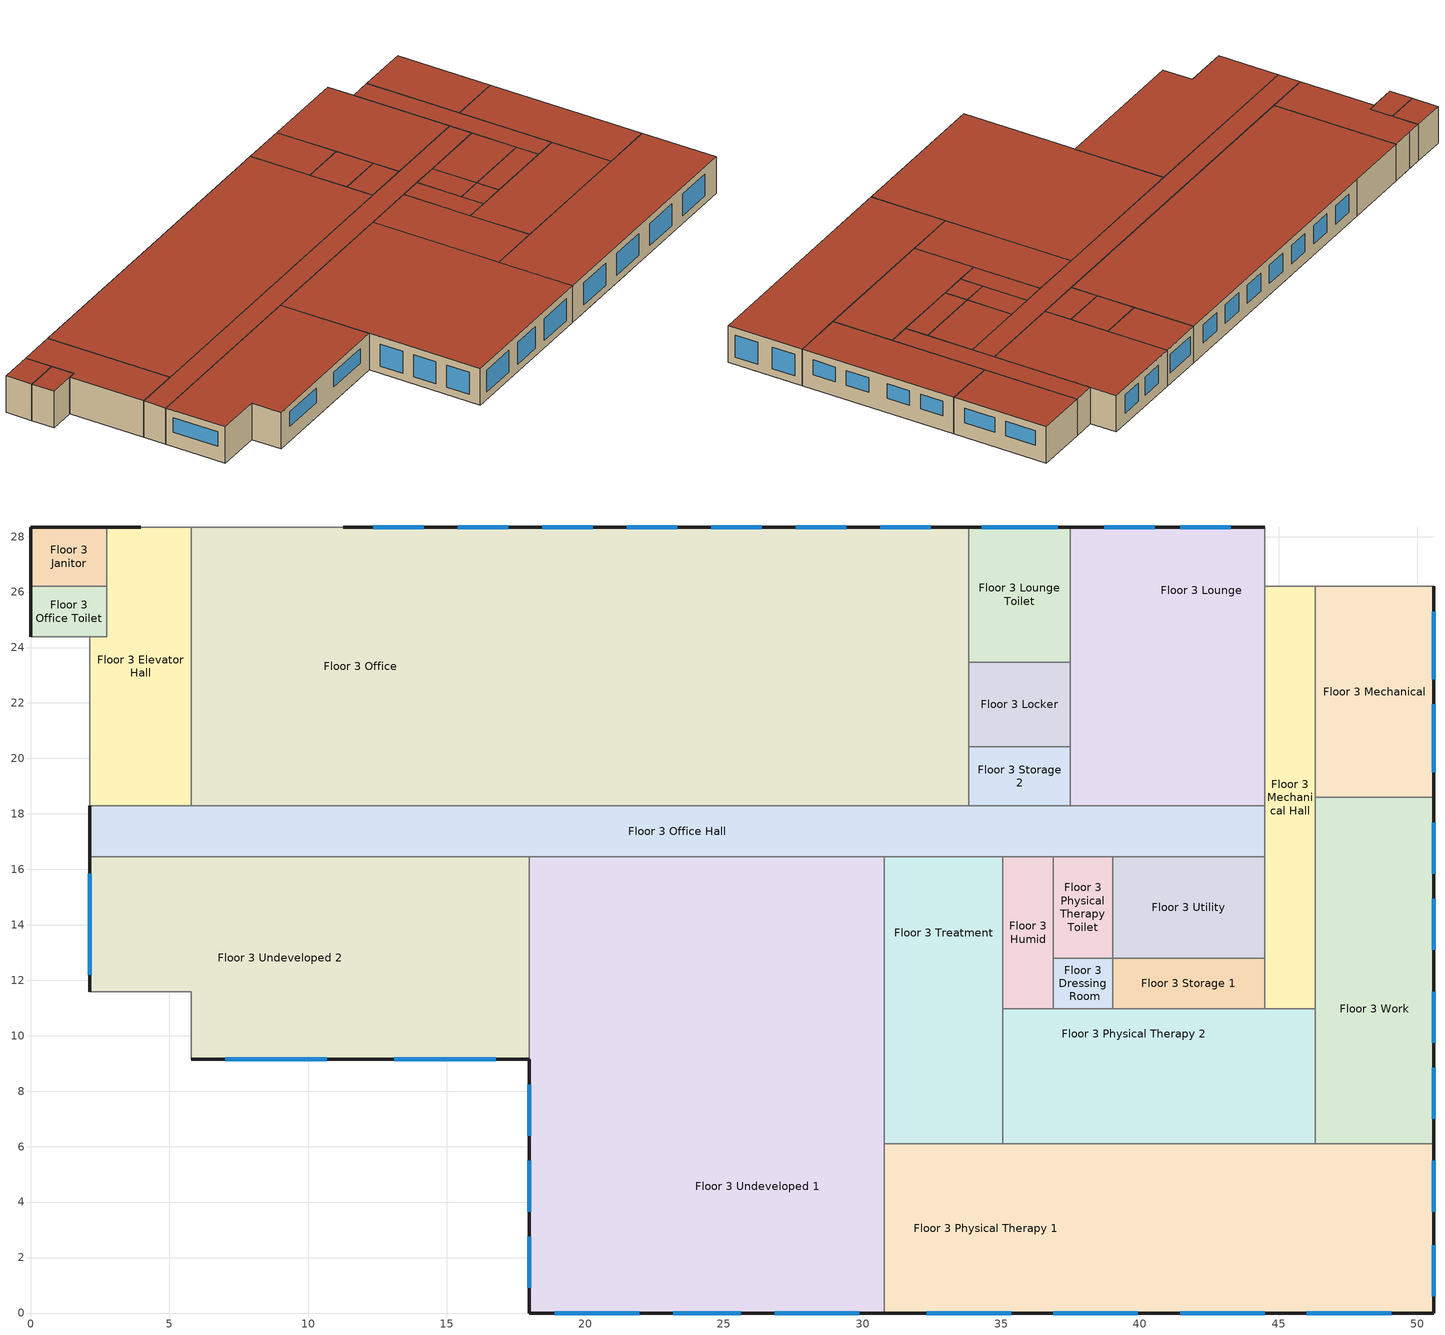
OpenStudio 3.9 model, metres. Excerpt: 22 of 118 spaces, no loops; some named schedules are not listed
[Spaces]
Floor 3 Work
 floor to Floor 2 Utility: 50.6,18.59 50.6,15.85 46.33,15.85 46.33,18.59 z6.1
 floor to Floor 2 Office: 50.6,15.85 50.6,6.1 46.33,6.1 46.33,15.85 z6.1
 wall outside: 50.6,6.1 50.6,18.59 z6.1:9.14
 wall to Floor 3 Physical Therapy 2: 46.33,10.97 46.33,6.1 z6.1:9.14
 wall to Floor 3 Mechanical: 50.6,18.59 46.33,18.59 z6.1:9.14
 wall to Floor 3 Physical Therapy 1: 46.33,6.1 50.6,6.1 z6.1:9.14
 wall to Floor 3 Mechanical Hall: 46.33,18.59 46.33,10.97 z6.1:9.14
 window: 50.6,13.11 50.6,14.94 / 50.6,15.85 50.6,17.68 / 50.6,7.01 50.6,8.84 / 50.6,9.75 50.6,11.58 z7.32:8.53
 roof outside: 50.6,6.1 50.6,18.59 46.33,18.59 46.33,6.1 z9.14
Floor 3 Dressing Room
 floor to Floor 2 X-Ray: 39.01,12.8 39.01,10.97 36.88,10.97 36.88,12.8 z6.1
 wall to Floor 3 Storage 1: 39.01,10.97 39.01,12.8 z6.1:9.14
 wall to Floor 3 Physical Therapy 2: 36.88,10.97 39.01,10.97 z6.1:9.14
 wall to Floor 3 Physical Therapy Toilet: 39.01,12.8 36.88,12.8 z6.1:9.14
 wall to Floor 3 Humid: 36.88,12.8 36.88,10.97 z6.1:9.14
 roof outside: 39.01,10.97 39.01,12.8 36.88,12.8 36.88,10.97 z9.14
Floor 3 Physical Therapy Toilet
 floor to Floor 2 X-Ray: 39.01,16.46 39.01,12.8 36.88,12.8 36.88,16.46 z6.1
 wall to Floor 3 Office Hall: 39.01,16.46 36.88,16.46 z6.1:9.14
 wall to Floor 3 Utility: 39.01,12.8 39.01,16.46 z6.1:9.14
 wall to Floor 3 Humid: 36.88,16.46 36.88,12.8 z6.1:9.14
 roof outside: 39.01,12.8 39.01,16.46 36.88,16.46 36.88,12.8 z9.14
Floor 3 Lounge
 floor to Floor 2 Storage 2: 44.5,23.77 44.5,21.34 39.93,21.34 39.93,23.77 z6.1
 floor to Floor 2 Exam 6: 44.5,28.35 44.5,23.77 39.93,23.77 39.93,28.35 z6.1
 floor to Floor 2 Exam Hall 4: 39.93,28.35 39.93,18.29 38.1,18.29 38.1,28.35 z6.1
 floor to Floor 2 Exam 7: 38.1,28.35 38.1,18.29 37.49,18.29 37.49,28.35 z6.1
 floor to Floor 2 Nurse Station 1: 44.5,21.34 44.5,18.29 39.93,18.29 39.93,21.34 z6.1
 wall outside: 44.5,28.35 37.49,28.35 z6.1:9.14
 wall to Floor 3 Lounge Toilet: 37.49,28.35 37.49,23.47 z6.1:9.14
 wall to NE Stair: 44.5,26.21 44.5,28.35 z6.1:9.14
 wall to Floor 3 Office Hall: 37.49,18.29 44.5,18.29 z6.1:9.14
 wall to Floor 3 Locker: 37.49,23.47 37.49,20.42 z6.1:9.14
 wall to Floor 3 Storage 2: 37.49,20.42 37.49,18.29 z6.1:9.14
 wall to Floor 3 Mechanical Hall: 44.5,18.29 44.5,26.21 z6.1:9.14
 window: 40.54,28.35 38.71,28.35 / 43.28,28.35 41.45,28.35 z7.01:8.53
 roof outside: 44.5,18.29 44.5,28.35 37.49,28.35 37.49,18.29 z9.14
Floor 3 Elevator Hall
 floor to Floor 2 Work: 5.79,28.35 5.79,18.29 2.13,18.29 2.13,24.38 2.74,24.38 2.74,28.35 z6.1
 wall outside: 3.96,28.35 2.74,28.35 z6.1:9.14
 wall to NW Elevator: 2.13,24.38 2.13,18.29 z6.1:9.14
 wall to Floor 3 Office: 5.79,18.29 5.79,28.35 z6.1:9.14
 wall to Floor 3 Office Toilet: 2.74,26.21 2.74,24.38 2.13,24.38 z6.1:9.14
 wall to Floor 3 Office Hall: 2.13,18.29 5.79,18.29 z6.1:9.14
 wall to Floor 3 Janitor: 2.74,28.35 2.74,26.21 z6.1:9.14
 wall to NW Stair: 5.79,28.35 3.96,28.35 z6.1:9.14
 roof outside: 5.79,18.29 5.79,28.35 2.74,28.35 2.74,24.38 2.13,24.38 2.13,18.29 z9.14
Floor 3 Physical Therapy 2
 floor to Floor 2 Exam Hall 3: 39.93,9.14 39.93,6.1 38.1,6.1 38.1,9.14 z6.1
 floor to Floor 2 Lounge: 44.5,9.14 44.5,6.1 42.06,6.1 42.06,9.14 z6.1
 floor to Floor 2 Dictation: 42.06,9.14 42.06,6.1 39.93,6.1 39.93,9.14 z6.1
 floor to Floor 2 Exam 3: 38.1,9.14 38.1,6.1 35.05,6.1 35.05,9.14 z6.1
 floor to Floor 2 Office Hall: 46.33,10.97 46.33,6.1 44.5,6.1 44.5,10.97 z6.1
 floor to Floor 2 Reception Hall: 44.5,10.97 44.5,9.14 35.05,9.14 35.05,10.97 z6.1
 wall to Floor 3 Physical Therapy 1: 35.05,6.1 46.33,6.1 z6.1:9.14
 wall to Floor 3 Mechanical Hall: 46.33,10.97 44.5,10.97 z6.1:9.14
 wall to Floor 3 Treatment: 35.05,10.97 35.05,6.1 z6.1:9.14
 wall to Floor 3 Storage 1: 44.5,10.97 39.01,10.97 z6.1:9.14
 wall to Floor 3 Humid: 36.88,10.97 35.05,10.97 z6.1:9.14
 roof outside: 46.33,6.1 46.33,10.97 35.05,10.97 35.05,6.1 z9.14
Floor 3 Office
 floor to Floor 2 Storage 3: 28.96,23.77 28.96,21.34 23.47,21.34 23.47,23.77 z6.1
 floor to Floor 2 Exam 8: 28.96,28.35 28.96,23.77 23.47,23.77 23.47,28.35 z6.1
 floor to Floor 2 Exam Hall 5: 30.78,28.35 30.78,18.29 28.96,18.29 28.96,28.35 z6.1
 floor to Floor 2 Exam 9: 21.64,28.35 21.64,18.29 17.98,18.29 17.98,28.35 z6.1
 floor to Floor 2 Work: 17.98,28.35 17.98,18.29 5.79,18.29 5.79,28.35 z6.1
 floor to Floor 2 Exam Hall 6: 23.47,28.35 23.47,18.29 21.64,18.29 21.64,28.35 z6.1
 floor to Floor 2 Nurse Station 2: 28.96,21.34 28.96,18.29 23.47,18.29 23.47,21.34 z6.1
 floor to Floor 2 Exam 7: 33.83,28.35 33.83,18.29 30.78,18.29 30.78,28.35 z6.1
 wall outside: 33.83,28.35 11.28,28.35 z6.1:9.14
 wall to Floor 3 Office Hall: 5.79,18.29 33.83,18.29 z6.1:9.14
 wall to Floor 3 Locker: 33.83,20.42 33.83,23.47 z6.1:9.14
 wall to Floor 3 Storage 2: 33.83,18.29 33.83,20.42 z6.1:9.14
 wall to NW Stair: 11.28,28.35 5.79,28.35 z6.1:9.14
 wall to Floor 3 Lounge Toilet: 33.83,23.47 33.83,28.35 z6.1:9.14
 window: 26.37,28.35 24.54,28.35 / 17.22,28.35 15.39,28.35 / 23.32,28.35 21.49,28.35 / 14.17,28.35 12.34,28.35 / 32.46,28.35 30.63,28.35 / 29.41,28.35 27.58,28.35 / 20.27,28.35 18.44,28.35 z7.01:8.53
 roof outside: 33.83,18.29 33.83,28.35 5.79,28.35 5.79,18.29 z9.14
Floor 3 Storage 1
 floor to Floor 2 Scheduling 1: 44.5,12.8 44.5,10.97 39.01,10.97 39.01,12.8 z6.1
 wall to Floor 3 Mechanical Hall: 44.5,10.97 44.5,12.8 z6.1:9.14
 wall to Floor 3 Utility: 44.5,12.8 39.01,12.8 z6.1:9.14
 roof outside: 44.5,10.97 44.5,12.8 39.01,12.8 39.01,10.97 z9.14
Floor 3 Utility
 floor to Floor 2 Scheduling 1: 44.5,16.46 44.5,12.8 39.01,12.8 39.01,16.46 z6.1
 wall to Floor 3 Mechanical Hall: 44.5,12.8 44.5,16.46 z6.1:9.14
 wall to Floor 3 Office Hall: 44.5,16.46 39.01,16.46 z6.1:9.14
 roof outside: 44.5,12.8 44.5,16.46 39.01,16.46 39.01,12.8 z9.14
Floor 3 Physical Therapy 1
 floor to Floor 2 Office Hall: 46.33,6.1 46.33,3.66 44.5,3.66 44.5,6.1 z6.1
 floor to Floor 2 Conference: 50.6,3.66 50.6,0 42.06,0 42.06,3.66 z6.1
 floor to Floor 2 Conference Toilet: 44.5,6.1 44.5,3.66 42.06,3.66 42.06,6.1 z6.1
 floor to Floor 2 Exam Hall 3: 39.93,6.1 39.93,0 38.1,0 38.1,6.1 z6.1
 floor to Floor 2 Exam 3: 38.1,6.1 38.1,0 30.78,0 30.78,6.1 z6.1
 floor to Floor 2 Storage 1: 42.06,6.1 42.06,3.66 39.93,3.66 39.93,6.1 z6.1
 floor to Floor 2 Exam 4: 42.06,3.66 42.06,0 39.93,0 39.93,3.66 z6.1
 floor to Floor 2 Office: 50.6,6.1 50.6,3.66 46.33,3.66 46.33,6.1 z6.1
 wall outside: 30.78,0 50.6,0 50.6,6.1 z6.1:9.14
 wall to Floor 3 Undeveloped 1: 30.78,6.1 30.78,0 z6.1:9.14
 wall to Floor 3 Treatment: 35.05,6.1 30.78,6.1 z6.1:9.14
 window: 32.31,0 35.36,0 / 36.88,0 39.93,0 / 46.02,0 49.07,0 / 41.45,0 44.5,0 / 50.6,3.66 50.6,5.49 / 50.6,0.61 50.6,2.44 z6.71:8.53
 roof outside: 50.6,0 50.6,6.1 30.78,6.1 30.78,0 z9.14
Floor 3 Office Toilet
 floor to Floor 2 Work Toilet: 2.74,26.21 2.74,24.38 0,24.38 0,26.21 z6.1
 wall outside: 0,26.21 0,24.38 z6.1:9.14
 wall to NW Elevator: 0,24.38 2.13,24.38 z6.1:9.14
 wall to Floor 3 Janitor: 2.74,26.21 0,26.21 z6.1:9.14
 roof outside: 2.74,24.38 2.74,26.21 0,26.21 0,24.38 z9.14
Floor 3 Office Hall
 floor to Floor 2 Work Hall: 44.5,18.29 44.5,16.46 2.13,16.46 2.13,18.29 z6.1
 wall outside: 2.13,18.29 2.13,16.46 z6.1:9.14
 wall to Floor 3 Humid: 35.05,16.46 36.88,16.46 z6.1:9.14
 wall to Floor 3 Undeveloped 2: 2.13,16.46 17.98,16.46 z6.1:9.14
 wall to Floor 3 Undeveloped 1: 17.98,16.46 30.78,16.46 z6.1:9.14
 wall to Floor 3 Storage 2: 37.49,18.29 33.83,18.29 z6.1:9.14
 wall to Floor 3 Mechanical Hall: 44.5,16.46 44.5,18.29 z6.1:9.14
 wall to Floor 3 Treatment: 30.78,16.46 35.05,16.46 z6.1:9.14
 roof outside: 44.5,16.46 44.5,18.29 2.13,18.29 2.13,16.46 z9.14
Floor 3 Humid
 floor to Floor 2 X-Ray: 36.88,16.46 36.88,10.97 35.05,10.97 35.05,16.46 z6.1
 wall to Floor 3 Treatment: 35.05,16.46 35.05,10.97 z6.1:9.14
 roof outside: 36.88,10.97 36.88,16.46 35.05,16.46 35.05,10.97 z9.14
Floor 3 Undeveloped 1
 floor to Floor 2 Exam 2: 28.96,9.14 28.96,0 23.47,0 23.47,9.14 z6.1
 floor to Floor 2 X-Ray: 30.78,16.46 30.78,10.97 23.77,10.97 23.77,16.46 z6.1
 floor to Floor 2 Exam 1: 21.64,9.14 21.64,0 17.98,0 17.98,9.14 z6.1
 floor to Floor 2 Exam Hall 2: 30.78,9.14 30.78,0 28.96,0 28.96,9.14 z6.1
 floor to Floor 2 Scheduling 2: 23.77,16.46 23.77,10.97 17.98,10.97 17.98,16.46 z6.1
 floor to Floor 2 Reception Hall: 30.78,10.97 30.78,9.14 17.98,9.14 17.98,10.97 z6.1
 floor to Floor 2 Exam Hall 1: 23.47,9.14 23.47,0 21.64,0 21.64,9.14 z6.1
 wall outside: 17.98,9.14 17.98,0 30.78,0 z6.1:9.14
 wall to Floor 3 Undeveloped 2: 17.98,16.46 17.98,9.14 z6.1:9.14
 wall to Floor 3 Treatment: 30.78,6.1 30.78,16.46 z6.1:9.14
 window: 17.98,8.23 17.98,6.4 / 17.98,2.74 17.98,0.91 / 17.98,5.49 17.98,3.66 / 26.82,0 29.87,0 / 23.16,0 25.6,0 / 18.9,0 21.95,0 z6.71:8.53
 roof outside: 30.78,0 30.78,16.46 17.98,16.46 17.98,0 z9.14
Floor 3 Mechanical Hall
 floor to Floor 2 Office Hall: 46.33,26.21 46.33,10.97 44.5,10.97 44.5,26.21 z6.1
 wall to NE Stair: 46.33,26.21 44.5,26.21 z6.1:9.14
 wall to Floor 3 Mechanical: 46.33,18.59 46.33,26.21 z6.1:9.14
 roof outside: 46.33,10.97 46.33,26.21 44.5,26.21 44.5,10.97 z9.14
Floor 3 Treatment
 floor to Floor 2 Reception Hall: 35.05,10.97 35.05,9.14 30.78,9.14 30.78,10.97 z6.1
 floor to Floor 2 Exam 3: 35.05,9.14 35.05,6.1 30.78,6.1 30.78,9.14 z6.1
 floor to Floor 2 X-Ray: 35.05,16.46 35.05,10.97 30.78,10.97 30.78,16.46 z6.1
 roof outside: 35.05,6.1 35.05,16.46 30.78,16.46 30.78,6.1 z9.14
Floor 3 Undeveloped 2
 floor to Floor 2 Reception: 15.85,16.46 15.85,9.14 5.79,9.14 5.79,11.58 2.13,11.58 2.13,16.46 z6.1
 floor to Floor 2 Reception Hall: 17.98,10.97 17.98,9.14 15.85,9.14 15.85,10.97 z6.1
 floor to Floor 2 Reception Toilet: 17.98,16.46 17.98,10.97 15.85,10.97 15.85,16.46 z6.1
 wall outside: 2.13,16.46 2.13,11.58 / 5.79,9.14 17.98,9.14 z6.1:9.14
 wall to SW Stair: 2.13,11.58 5.79,11.58 5.79,9.14 z6.1:9.14
 window: 7.01,9.14 10.67,9.14 / 13.11,9.14 16.76,9.14 / 2.13,15.85 2.13,12.19 z7.32:8.53
 roof outside: 17.98,9.14 17.98,16.46 2.13,16.46 2.13,11.58 5.79,11.58 5.79,9.14 z9.14
Floor 3 Janitor
 floor to Floor 2 Janitor: 2.74,28.35 2.74,26.21 0,26.21 0,28.35 z6.1
 wall outside: 2.74,28.35 0,28.35 0,26.21 z6.1:9.14
 roof outside: 2.74,26.21 2.74,28.35 0,28.35 0,26.21 z9.14
Floor 3 Locker
 floor to Floor 2 Exam 7: 37.49,23.47 37.49,20.42 33.83,20.42 33.83,23.47 z6.1
 wall to Floor 3 Storage 2: 33.83,20.42 37.49,20.42 z6.1:9.14
 wall to Floor 3 Lounge Toilet: 37.49,23.47 33.83,23.47 z6.1:9.14
 roof outside: 37.49,20.42 37.49,23.47 33.83,23.47 33.83,20.42 z9.14
Floor 3 Mechanical
 floor to Floor 2 Exam 5: 50.6,26.21 50.6,18.59 46.33,18.59 46.33,26.21 z6.1
 wall outside: 50.6,18.59 50.6,26.21 z6.1:9.14
 wall to NE Stair: 50.6,26.21 46.33,26.21 z6.1:9.14
 window: 50.6,22.86 50.6,25.3 / 50.6,19.51 50.6,21.95 z7.32:8.53
 roof outside: 50.6,18.59 50.6,26.21 46.33,26.21 46.33,18.59 z9.14
Floor 3 Lounge Toilet
 floor to Floor 2 Exam 7: 37.49,28.35 37.49,23.47 33.83,23.47 33.83,28.35 z6.1
 wall outside: 37.49,28.35 33.83,28.35 z6.1:9.14
 window: 37.03,28.35 34.29,28.35 z7.01:8.53
 roof outside: 37.49,23.47 37.49,28.35 33.83,28.35 33.83,23.47 z9.14
Floor 3 Storage 2
 floor to Floor 2 Exam 7: 37.49,20.42 37.49,18.29 33.83,18.29 33.83,20.42 z6.1
 roof outside: 37.49,18.29 37.49,20.42 33.83,20.42 33.83,18.29 z9.14
[Site]
New York-John F Kennedy Intl AP_NY_USA: Latitude {deg}=40.65; Longitude {deg}=-73.8; Time Zone {hr}=-5; Elevation {m}=5; Terrain=City
[Building]
-Outpatient-ASHRAE 169-2013-4A created: 2026-10-09 19:30:17 +0000: North Axis {deg}=0; Default Construction Set=90.1-2019 - Outpatient - ASHRAE 169-2013-4A; Standards Number of Stories=3; Standards Number of Above Ground Stories=3; Standards Building Type=Outpatient
[SizingPeriod:DesignDay] Barometric Pressure {Pa}=101241; Rain Indicator=No; Snow Indicator=No; Day of Month=21; Daylight Saving Time Indicator=No; Humidity Condition Type=Wetbulb; Dry-Bulb Temperature Range Modifier Type=DefaultMultipliers
Name | Maximum Dry-Bulb Temperature {C} | Daily Dry-Bulb Temperature Range {deltaC} | Wind Speed {m/s} | Wind Direction {deg} | Month | Day Type | Wetbulb or DewPoint at Maximum Dry-Bulb {C} | Solar Model Indicator | ASHRAE Clear Sky Optical Depth for Beam Irradiance | ASHRAE Clear Sky Optical Depth for Diffuse Irradiance | Sky Clearness
New.York-John.F.Kennedy.Intl.AP_NY_USA Ann Clg .4% Condns DB=>MWB | 32.1 | 7.4 | 5.6 | 230 | 7 | SummerDesignDay | 23.1 | ASHRAETau | 0.541 | 1.8
New.York-John.F.Kennedy.Intl.AP_NY_USA Ann Clg .4% Condns WB=>MDB | 29.1 | 7.4 | 5.6 | 230 | 7 | SummerDesignDay | 25 | ASHRAETau | 0.541 | 1.8
New.York-John.F.Kennedy.Intl.AP_NY_USA Ann Htg 99.6% Condns DB | -10.7 | 0 | 7.5 | 320 | 1 | WinterDesignDay | -10.7 | ASHRAEClearSky |  |  | 0
[ClimateZones]
Climate Zone Institution Name 1=ASHRAE; Climate Zone Document Name 1=ANSI/ASHRAE Standard 169; Climate Zone Document Year 1=2006; Climate Zone Value 1=4A
[Site:WaterMainsTemperature]
Calculation Method=Correlation; Annual Average Outdoor Air Temperature {C}=12.4667; Maximum Difference In Monthly Average Outdoor Air Temperatures {deltaC}=25.2
[Site:GroundTemperature:Shallow]
6, 2.1, 1.1, 2, 7.2, 13.1, 18.7, 22.7, 23.9, 22, 17.5, 11.7
[Site:GroundTemperature:Deep]
11.8, 9, 7.2, 6.7, 7.7, 10.1, 13, 15.9, 17.8, 18.2, 17.1, 14.8
[Site:GroundTemperature:FCfactorMethod]
January Ground Temperature {C}=14; February Ground Temperature {C}=7.3; March Ground Temperature {C}=3.3; April Ground Temperature {C}=1.2; May Ground Temperature {C}=-0.2; June Ground Temperature {C}=5.6; July Ground Temperature {C}=10.9; August Ground Temperature {C}=16.1; September Ground Temperature {C}=21.7; October Ground Temperature {C}=25; November Ground Temperature {C}=24.8; December Ground Temperature {C}=19.9
[Material:NoMass] Thermal Absorptance=0.9; Solar Absorptance=0.7
Name | Roughness | Thermal Resistance {m2-K/W} | Visible Absorptance
CP02 CARPET PAD | VeryRough | 0.21648 | 0.8
Typical Insulation R-14.97 | Smooth | 2.63723 | 0.7
Typical Carpet Pad | Smooth | 0.21648 | 0.8
Typical Insulation R-13.45 | Smooth | 2.368 | 0.7
Typical Insulation R-30.13 | Smooth | 5.30668 | 0.7
Typical Insulation R-1.85 | Smooth | 0.326262 | 0.7
Typical Insulation R-2.38 | Smooth | 0.418404 | 0.7
[Material]
Name | Roughness | Thickness {m} | Conductivity {W/m-K} | Density {kg/m3} | Specific Heat {J/kg-K} | Thermal Absorptance | Solar Absorptance | Visible Absorptance
100mm Normalweight concrete floor | MediumSmooth | 0.1016 | 2.31 | 2322 | 832
G01 13mm gypsum board | Smooth | 0.0127 | 0.16 | 800 | 1090 | 0.9 | 0.7 | 0.5
4 in. Normalweight Concrete Floor | MediumRough | 0.1016 | 2.31 | 2322 | 832 | 0.9 | 0.7 | 0.7
25mm Stucco | Smooth | 0.0254 | 0.72 | 1856 | 840 | 0.9 | 0.7 | 0.7
5/8 in. Gypsum Board | MediumSmooth | 0.0159 | 0.16 | 800 | 1090 | 0.9 | 0.7 | 0.7
Roof Membrane | VeryRough | 0.0095 | 0.16 | 1121.29 | 1460 | 0.9 | 0.7 | 0.7
Metal Roof Surface; F08 Metal surface | Smooth | 0.0008 | 45.28 | 7824 | 500 | 0.9 | 0.7 | 0.7
8 in. Normalweight Concrete Floor | MediumRough | 0.2032 | 2.31 | 2322 | 832 | 0.9 | 0.7 | 0.7
8 in. Concrete Block Basement Wall | MediumRough | 0.2032 | 1.326 | 1842 | 912 | 0.9 | 0.7 | 0.7
G05 25mm wood | MediumSmooth | 0.0254 | 0.15 | 608 | 1630 | 0.9 | 0.5 | 0.5
Std Wood 6inch | MediumSmooth | 0.15 | 0.12 | 540 | 1210 | 0.9 | 0.7 | 0.7
[DefaultConstructionSet]
90.1-2019 - Outpatient - ASHRAE 169-2013-4A: Default Exterior Surface Constructions=Default Surface Constructions 1; Default Interior Surface Constructions=Default Surface Constructions 2; Default Ground Contact Surface Constructions=Default Surface Constructions 3; Default Exterior SubSurface Constructions=Default Sub Surface Constructions 1; Default Interior SubSurface Constructions=Default Sub Surface Constructions 2; Interior Partition Construction=Typical Interior Partition
[DefaultSurfaceConstructions]
Name | Floor Construction | Wall Construction | Roof Ceiling Construction
Default Surface Constructions 1 | Typical Insulated Exterior Mass Floor R-17.54 | Typical Insulated Steel Framed Exterior Wall R-15.63 | Typical IEAD Roof R-31.25
Default Surface Constructions 2 | Typical Interior Floor | Typical Interior Wall | Typical Interior Ceiling
Default Surface Constructions 3 | Typical Insulated Carpeted 8in Slab Floor | Typical Insulated Basement Mass Wall
[Construction]
Typical Insulated Exterior Mass Floor R-17.54: Typical Insulation R-14.97, 4 in. Normalweight Concrete Floor, Typical Carpet Pad
Typical Insulated Steel Framed Exterior Wall R-15.63: 25mm Stucco, 5/8 in. Gypsum Board, Typical Insulation R-13.45, 5/8 in. Gypsum Board
Typical IEAD Roof R-31.25: Roof Membrane, Typical Insulation R-30.13, Metal Roof Surface
Typical Interior Floor: 100mm Normalweight concrete floor, CP02 CARPET PAD
Typical Interior Wall: G01 13mm gypsum board, G01 13mm gypsum board
Typical Interior Ceiling: CP02 CARPET PAD, 100mm Normalweight concrete floor
Typical Insulated Carpeted 8in Slab Floor: 8 in. Normalweight Concrete Floor, Typical Carpet Pad
Typical Insulated Basement Mass Wall: 8 in. Concrete Block Basement Wall
U 0.36 SHGC 0.36 Simple Glazing: U 0.36 SHGC 0.36 Simple Glazing
U 0.45 SHGC 0.33 Simple Glazing: U 0.45 SHGC 0.33 Simple Glazing
Typical Insulated Metal Door R-2.7: F08 Metal surface, Typical Insulation R-1.85
U 0.63 SHGC 0.33 Simple Glazing: U 0.63 SHGC 0.33 Simple Glazing
Typical Overhead Door R-3.23: Typical Insulation R-2.38
U 0.5 SHGC 0.4 Simple Glazing: U 0.5 SHGC 0.4 Simple Glazing
Typical Interior Window: Clear 3mm
Typical Interior Door; Typical Interior Partition: G05 25mm wood
InteriorFurnishings: Std Wood 6inch
[DefaultSubSurfaceConstructions]
Name | Fixed Window Construction | Operable Window Construction | Door Construction | Glass Door Construction | Overhead Door Construction | Skylight Construction | Tubular Daylight Dome Construction | Tubular Daylight Diffuser Construction
Default Sub Surface Constructions 1 | U 0.36 SHGC 0.36 Simple Glazing | U 0.45 SHGC 0.33 Simple Glazing | Typical Insulated Metal Door R-2.7 | U 0.63 SHGC 0.33 Simple Glazing | Typical Overhead Door R-3.23 | U 0.5 SHGC 0.4 Simple Glazing | Typical Interior Window | Typical Interior Window
Default Sub Surface Constructions 2 | Typical Interior Window | Typical Interior Window | Typical Interior Door
[WindowMaterial:SimpleGlazingSystem] Visible Transmittance=0.81
Name | U-Factor {W/m2-K} | Solar Heat Gain Coefficient
U 0.36 SHGC 0.36 Simple Glazing | 2.04417 | 0.36
U 0.45 SHGC 0.33 Simple Glazing | 2.55522 | 0.33
U 0.63 SHGC 0.33 Simple Glazing | 3.57731 | 0.33
U 0.5 SHGC 0.4 Simple Glazing | 2.83913 | 0.4
[WindowMaterial:Glazing]
Clear 3mm: Optical Data Type=SpectralAverage; Thickness {m}=0.003; Solar Transmittance at Normal Incidence=0.837; Front Side Solar Reflectance at Normal Incidence=0.075; Back Side Solar Reflectance at Normal Incidence=0.075; Visible Transmittance at Normal Incidence=0.898; Front Side Visible Reflectance at Normal Incidence=0.081; Back Side Visible Reflectance at Normal Incidence=0.081; Infrared Transmittance at Normal Incidence=0; Front Side Infrared Hemispherical Emissivity=0.84; Back Side Infrared Hemispherical Emissivity=0.84; Conductivity {W/m-K}=0.9; Dirt Correction Factor for Solar and Visible Transmittance=1; Solar Diffusing=No
[Space] Building Story=Building Story 3; Part of Total Floor Area=Yes
Name | Space Type | Thermal Zone
Floor 3 Work | Outpatient Office | Floor 3 Work ZN
Floor 3 Dressing Room | Outpatient DressingRoom | Floor 3 Dressing Room ZN
Floor 3 Physical Therapy Toilet | Outpatient Toilet | Floor 3 Physical Therapy Toilet ZN
Floor 3 Office Toilet | Outpatient Toilet | Floor 3 Office Toilet ZN
Floor 3 Lounge | Outpatient Lounge | Floor 3 Lounge ZN
Floor 3 Elevator Hall | Outpatient Hall_infil | Floor 3 Elevator Hall ZN
Floor 3 Physical Therapy 2 | Outpatient PhysicalTherapy | Floor 3 Physical Therapy 2 ZN
Floor 3 Office | Outpatient Office | Floor 3 Office ZN
Floor 3 Mechanical | Outpatient Elec/MechRoom | Floor 3 Mechanical ZN
Floor 3 Storage 1 | Outpatient Janitor | Floor 3 Storage 1 ZN
Floor 3 Utility | Outpatient Janitor | Floor 3 Utility ZN
Floor 3 Physical Therapy 1 | Outpatient PhysicalTherapy | Floor 3 Physical Therapy 1 ZN
Floor 3 Locker | Outpatient LockerRoom | Floor 3 Locker ZN
Floor 3 Office Hall | Outpatient Hall_infil | Floor 3 Office Hall ZN
Floor 3 Humid | Outpatient Office | Floor 3 Humid ZN
Floor 3 Undeveloped 2 | Outpatient Undeveloped | Floor 3 Undeveloped 2 ZN
Floor 3 Undeveloped 1 | Outpatient Undeveloped | Floor 3 Undeveloped 1 ZN
Floor 3 Mechanical Hall | Outpatient Hall | Floor 3 Mechanical Hall ZN
Floor 3 Treatment | Outpatient Exam | Floor 3 Treatment ZN
Floor 3 Janitor | Outpatient Janitor | Floor 3 Janitor ZN
Floor 3 Lounge Toilet | Outpatient Toilet | Floor 3 Lounge Toilet ZN
Floor 3 Storage 2 | Outpatient Janitor | Floor 3 Storage 2 ZN
[BuildingStory]
Building Story 3: Nominal Z Coordinate {m}=6.096
[SpaceType] Standards Building Type=Outpatient
Name | Default Schedule Set | Design Specification Outdoor Air Object | Standards Space Type
Outpatient DressingRoom | Outpatient DressingRoom Schedule Set | Outpatient DressingRoom Ventilation | DressingRoom
Outpatient Elec/MechRoom | Outpatient Elec/MechRoom Schedule Set | Outpatient Elec/MechRoom Ventilation | Elec/MechRoom
Outpatient Exam | Outpatient Exam Schedule Set | Outpatient Exam Ventilation | Exam
Outpatient Hall | Outpatient Hall Schedule Set | Outpatient Hall Ventilation | Hall
Outpatient Hall_infil | Outpatient Hall_infil Schedule Set | Outpatient Hall_infil Ventilation | Hall_infil
Outpatient Janitor | Outpatient Janitor Schedule Set | Outpatient Janitor Ventilation | Janitor
Outpatient LockerRoom | Outpatient LockerRoom Schedule Set | Outpatient LockerRoom Ventilation | LockerRoom
Outpatient Lounge | Outpatient Lounge Schedule Set | Outpatient Lounge Ventilation | Lounge
Outpatient Office | Outpatient Office Schedule Set | Outpatient Office Ventilation | Office
Outpatient PhysicalTherapy | Outpatient PhysicalTherapy Schedule Set | Outpatient PhysicalTherapy Ventilation | PhysicalTherapy
Outpatient Toilet | Outpatient Toilet Schedule Set | Outpatient Toilet Ventilation | Toilet
Outpatient Undeveloped | Outpatient Undeveloped Schedule Set | Outpatient Undeveloped Ventilation | Undeveloped
[People:Definition] Number of People Calculation Method=People/Area; Fraction Radiant=0.3; Thermal Comfort Model Type 1=AdaptiveASH55
Name | People per Space Floor Area {person/m2}
Outpatient DressingRoom People Definition; Outpatient Office People Definition | 0.0538196
Outpatient Exam People Definition; Outpatient PhysicalTherapy People Definition | 0.215493
Outpatient LockerRoom People Definition; Outpatient Lounge People Definition | 0.161566
[People] Work Efficiency Schedule=Work Efficiency Schedule; Clothing Insulation Schedule=Clothing Schedule; Air Velocity Schedule=Air Velocity Schedule; Multiplier=1
Name | People Definition | Space or SpaceType
Outpatient DressingRoom People | Outpatient DressingRoom People Definition | Outpatient DressingRoom
Outpatient Exam People | Outpatient Exam People Definition | Outpatient Exam
Outpatient LockerRoom People | Outpatient LockerRoom People Definition | Outpatient LockerRoom
Outpatient Lounge People | Outpatient Lounge People Definition | Outpatient Lounge
Outpatient Office People | Outpatient Office People Definition | Outpatient Office
Outpatient PhysicalTherapy People | Outpatient PhysicalTherapy People Definition | Outpatient PhysicalTherapy
[Lights:Definition] Design Level Calculation Method=Watts/Area; Fraction Radiant=0.7; Fraction Visible=0.2; Return Air Fraction=0
Name | Watts per Space Floor Area {W/m2}
Outpatient DressingRoom Lights Definition; Outpatient Office Lights Definition | 7.96529
Outpatient Elec/MechRoom Lights Definition | 4.62848
Outpatient Exam Lights Definition | 15.0695
Outpatient Hall Lights Definition; Outpatient Hall_infil Lights Definition | 7.64238
Outpatient Janitor Lights Definition; Outpatient Undeveloped Lights Definition | 4.09029
Outpatient LockerRoom Lights Definition; Outpatient Lounge Lights Definition | 4.52084
Outpatient PhysicalTherapy Lights Definition | 9.79516
Outpatient Toilet Lights Definition | 6.78126
[Lights] Fraction Replaceable=1
Name | Lights Definition | Space or SpaceType
Outpatient DressingRoom Lights | Outpatient DressingRoom Lights Definition | Outpatient DressingRoom
Outpatient Elec/MechRoom Lights | Outpatient Elec/MechRoom Lights Definition | Outpatient Elec/MechRoom
Outpatient Exam Lights | Outpatient Exam Lights Definition | Outpatient Exam
Outpatient Hall Lights | Outpatient Hall Lights Definition | Outpatient Hall
Outpatient Hall_infil Lights | Outpatient Hall_infil Lights Definition | Outpatient Hall_infil
Outpatient Janitor Lights | Outpatient Janitor Lights Definition | Outpatient Janitor
Outpatient LockerRoom Lights | Outpatient LockerRoom Lights Definition | Outpatient LockerRoom
Outpatient Lounge Lights | Outpatient Lounge Lights Definition | Outpatient Lounge
Outpatient Office Lights | Outpatient Office Lights Definition | Outpatient Office
Outpatient PhysicalTherapy Lights | Outpatient PhysicalTherapy Lights Definition | Outpatient PhysicalTherapy
Outpatient Toilet Lights | Outpatient Toilet Lights Definition | Outpatient Toilet
Outpatient Undeveloped Lights | Outpatient Undeveloped Lights Definition | Outpatient Undeveloped
[ElectricEquipment:Definition] Design Level Calculation Method=Watts/Area; Fraction Latent=0; Fraction Radiant=0.5; Fraction Lost=0
Name | Watts per Space Floor Area {W/m2}
Outpatient DressingRoom Elec Equip Definition; Outpatient Exam Elec Equip Definition; Outpatient Office Elec Equip Definition; Outpatient Undeveloped Elec Equip Definition | 11.8403
Outpatient Elec/MechRoom Elec Equip Definition | 53.8196
Outpatient Hall Elec Equip Definition; Outpatient Hall_infil Elec Equip Definition; Outpatient Toilet Elec Equip Definition | 4.30556
Outpatient Janitor Elec Equip Definition | 1.07639
Outpatient LockerRoom Elec Equip Definition; Outpatient Lounge Elec Equip Definition | 32.2917
Outpatient PhysicalTherapy Elec Equip Definition | 16.1459
[ElectricEquipment]
Name | Electric Equipment Definition | Space or SpaceType
Outpatient DressingRoom Elec Equip | Outpatient DressingRoom Elec Equip Definition | Outpatient DressingRoom
Outpatient Elec/MechRoom Elec Equip | Outpatient Elec/MechRoom Elec Equip Definition | Outpatient Elec/MechRoom
Outpatient Exam Elec Equip | Outpatient Exam Elec Equip Definition | Outpatient Exam
Outpatient Hall Elec Equip | Outpatient Hall Elec Equip Definition | Outpatient Hall
Outpatient Hall_infil Elec Equip | Outpatient Hall_infil Elec Equip Definition | Outpatient Hall_infil
Outpatient Janitor Elec Equip | Outpatient Janitor Elec Equip Definition | Outpatient Janitor
Outpatient LockerRoom Elec Equip | Outpatient LockerRoom Elec Equip Definition | Outpatient LockerRoom
Outpatient Lounge Elec Equip | Outpatient Lounge Elec Equip Definition | Outpatient Lounge
Outpatient Office Elec Equip | Outpatient Office Elec Equip Definition | Outpatient Office
Outpatient PhysicalTherapy Elec Equip | Outpatient PhysicalTherapy Elec Equip Definition | Outpatient PhysicalTherapy
Outpatient Toilet Elec Equip | Outpatient Toilet Elec Equip Definition | Outpatient Toilet
Outpatient Undeveloped Elec Equip | Outpatient Undeveloped Elec Equip Definition | Outpatient Undeveloped
[DesignSpecification:OutdoorAir]
Name | Outdoor Air Method | Outdoor Air Flow per Person {m3/s-person} | Outdoor Air Flow per Floor Area {m3/s-m2} | Outdoor Air Flow Air Changes per Hour {1/hr}
Outpatient DressingRoom Ventilation; Outpatient LockerRoom Ventilation; Outpatient Lounge Ventilation; Outpatient Office Ventilation | Sum | 0.00235974 | 0.0003048
Outpatient Elec/MechRoom Ventilation; Outpatient Toilet Ventilation |  | 0 | 0 | 0
Outpatient Exam Ventilation | Sum |  | 0.001524
Outpatient Hall Ventilation; Outpatient Hall_infil Ventilation | Sum |  | 0.0003048
Outpatient Janitor Ventilation; Outpatient Undeveloped Ventilation | Sum |  | 0.0006096
Outpatient PhysicalTherapy Ventilation | Sum | 0.00707921
[DefaultScheduleSet] Number of People Schedule=OutPatientHealthCare BLDG_OCC_SCH; People Activity Level Schedule=OutPatientHealthCare ACTIVITY_SCH
Name | Lighting Schedule | Electric Equipment Schedule
Outpatient DressingRoom Schedule Set; Outpatient LockerRoom Schedule Set; Outpatient Lounge Schedule Set; Outpatient Toilet Schedule Set | OutPatientHealthCare BLDG_LIGHT_SCH | OutPatientHealthCare BLDG_EQUIP_SCH_2013
Outpatient Elec/MechRoom Schedule Set | OutPatientHealthCare BLDG_LIGHT_STORAGE_SCH | OutPatientHealthCare BLDG_EQUIP_SCH_BASE
Outpatient Exam Schedule Set; Outpatient PhysicalTherapy Schedule Set | OutPatientHealthCare BLDG_LIGHT_EXAM_SCH | OutPatientHealthCare BLDG_EQUIP_SCH_2013
Outpatient Hall Schedule Set; Outpatient Hall_infil Schedule Set | OutPatientHealthCare BLDG_LIGHT_CORRIDOR_SCH | OutPatientHealthCare BLDG_EQUIP_SCH_2013
Outpatient Janitor Schedule Set | OutPatientHealthCare BLDG_LIGHT_STORAGE_SCH_20102013 | OutPatientHealthCare BLDG_EQUIP_SCH_2013
Outpatient Office Schedule Set | OutPatientHealthCare BLDG_LIGHT_OFFICE_SCH_20102013 | OutPatientHealthCare BLDG_EQUIP_SCH_2013
Outpatient Undeveloped Schedule Set | OutPatientHealthCare BLDG_LIGHT_STORAGE_SCH | OutPatientHealthCare BLDG_EQUIP_SCH_2013
[ThermostatSetpoint:DualSetpoint]
Name | Heating Setpoint Temperature Schedule | Cooling Setpoint Temperature Schedule
Outpatient DressingRoom Thermostat 2; Outpatient Hall_infil Thermostat 4; Outpatient LockerRoom Thermostat 2; Outpatient Lounge Thermostat 3; Outpatient Toilet Thermostat 8; Outpatient Elec/MechRoom Thermostat 2; Outpatient Hall Thermostat 19; Outpatient Hall_infil Thermostat 5; Outpatient Toilet Thermostat 9; Outpatient PhysicalTherapy Thermostat 1; Outpatient PhysicalTherapy Thermostat 2; Outpatient Toilet Thermostat 10; Outpatient Exam Thermostat 10 | OutPatientHealthCare HTGSETP_SCH_YES_OPTIMUM | OutPatientHealthCare CLGSETP_SCH_YES_OPTIMUM
Outpatient Office Thermostat 9; Outpatient Office Thermostat 10; Outpatient Office Thermostat 11 | OutPatientHealthCare HTGSETP_SCH_YES_OPTIMUM - occupant standby mode | OutPatientHealthCare CLGSETP_SCH_YES_OPTIMUM - occupant standby mode
Outpatient Janitor Thermostat 11; Outpatient Janitor Thermostat 12; Outpatient Janitor Thermostat 13; Outpatient Undeveloped Thermostat 1; Outpatient Undeveloped Thermostat 2; Outpatient Janitor Thermostat 14 | OutPatientHealthCare HTGSETP_SCH_YES_OPTIMUM | OutPatientHealthCare CLGSETP_SCH_NO_SETBACK
[SpaceInfiltration:DesignFlowRate] Design Flow Rate Calculation Method=Flow/ExteriorArea; Flow per Exterior Surface Area {m3/s-m2}=0.000570329; Velocity Term Coefficient=0
Name | Space or SpaceType | Schedule | Constant Term Coefficient | Temperature Term Coefficient | Velocity Squared Term Coefficient
Floor 3 Mechanical Hall HVAC On Infiltration | Floor 3 Mechanical Hall | Infiltration HVAC On Schedule | -0.0461 | 0.0053 | 0.0311
Floor 3 Mechanical Hall HVAC Off Infiltration | Floor 3 Mechanical Hall | Infiltration HVAC Off Schedule | 0 | 0.0174 | 0.0341
Floor 3 Treatment HVAC On Infiltration | Floor 3 Treatment | Infiltration HVAC On Schedule | -0.0461 | 0.0053 | 0.0311
Floor 3 Treatment HVAC Off Infiltration | Floor 3 Treatment | Infiltration HVAC Off Schedule | 0 | 0.0174 | 0.0341
Floor 3 Office Hall HVAC On Infiltration | Floor 3 Office Hall | Infiltration HVAC On Schedule | -0.0461 | 0.0053 | 0.0311
Floor 3 Office Hall HVAC Off Infiltration | Floor 3 Office Hall | Infiltration HVAC Off Schedule | 0 | 0.0174 | 0.0341
Floor 3 Locker HVAC On Infiltration | Floor 3 Locker | Infiltration HVAC On Schedule | -0.0461 | 0.0053 | 0.0311
Floor 3 Locker HVAC Off Infiltration | Floor 3 Locker | Infiltration HVAC Off Schedule | 0 | 0.0174 | 0.0341
Floor 3 Storage 2 HVAC On Infiltration | Floor 3 Storage 2 | Infiltration HVAC On Schedule | -0.0461 | 0.0053 | 0.0311
Floor 3 Storage 2 HVAC Off Infiltration | Floor 3 Storage 2 | Infiltration HVAC Off Schedule | 0 | 0.0174 | 0.0341
Floor 3 Physical Therapy 2 HVAC On Infiltration | Floor 3 Physical Therapy 2 | Infiltration HVAC On Schedule | -0.0461 | 0.0053 | 0.0311
Floor 3 Physical Therapy 2 HVAC Off Infiltration | Floor 3 Physical Therapy 2 | Infiltration HVAC Off Schedule | 0 | 0.0174 | 0.0341
Floor 3 Lounge HVAC On Infiltration | Floor 3 Lounge | Infiltration HVAC On Schedule | -0.0461 | 0.0053 | 0.0311
Floor 3 Lounge HVAC Off Infiltration | Floor 3 Lounge | Infiltration HVAC Off Schedule | 0 | 0.0174 | 0.0341
Floor 3 Humid HVAC On Infiltration | Floor 3 Humid | Infiltration HVAC On Schedule | -0.0461 | 0.0053 | 0.0311
Floor 3 Humid HVAC Off Infiltration | Floor 3 Humid | Infiltration HVAC Off Schedule | 0 | 0.0174 | 0.0341
Floor 3 Dressing Room HVAC On Infiltration | Floor 3 Dressing Room | Infiltration HVAC On Schedule | -0.0461 | 0.0053 | 0.0311
Floor 3 Dressing Room HVAC Off Infiltration | Floor 3 Dressing Room | Infiltration HVAC Off Schedule | 0 | 0.0174 | 0.0341
Floor 3 Elevator Hall HVAC On Infiltration | Floor 3 Elevator Hall | Infiltration HVAC On Schedule | -0.0461 | 0.0053 | 0.0311
Floor 3 Elevator Hall HVAC Off Infiltration | Floor 3 Elevator Hall | Infiltration HVAC Off Schedule | 0 | 0.0174 | 0.0341
Floor 3 Work HVAC On Infiltration | Floor 3 Work | Infiltration HVAC On Schedule | -0.0461 | 0.0053 | 0.0311
Floor 3 Work HVAC Off Infiltration | Floor 3 Work | Infiltration HVAC Off Schedule | 0 | 0.0174 | 0.0341
Floor 3 Office HVAC On Infiltration | Floor 3 Office | Infiltration HVAC On Schedule | -0.0461 | 0.0053 | 0.0311
Floor 3 Office HVAC Off Infiltration | Floor 3 Office | Infiltration HVAC Off Schedule | 0 | 0.0174 | 0.0341
Floor 3 Lounge Toilet HVAC On Infiltration | Floor 3 Lounge Toilet | Infiltration HVAC On Schedule | -0.0461 | 0.0053 | 0.0311
Floor 3 Lounge Toilet HVAC Off Infiltration | Floor 3 Lounge Toilet | Infiltration HVAC Off Schedule | 0 | 0.0174 | 0.0341
Floor 3 Physical Therapy Toilet HVAC On Infiltration | Floor 3 Physical Therapy Toilet | Infiltration HVAC On Schedule | -0.0461 | 0.0053 | 0.0311
Floor 3 Physical Therapy Toilet HVAC Off Infiltration | Floor 3 Physical Therapy Toilet | Infiltration HVAC Off Schedule | 0 | 0.0174 | 0.0341
Floor 3 Undeveloped 2 HVAC On Infiltration | Floor 3 Undeveloped 2 | Infiltration HVAC On Schedule | -0.0461 | 0.0053 | 0.0311
Floor 3 Undeveloped 2 HVAC Off Infiltration | Floor 3 Undeveloped 2 | Infiltration HVAC Off Schedule | 0 | 0.0174 | 0.0341
Floor 3 Office Toilet HVAC On Infiltration | Floor 3 Office Toilet | Infiltration HVAC On Schedule | -0.0461 | 0.0053 | 0.0311
Floor 3 Office Toilet HVAC Off Infiltration | Floor 3 Office Toilet | Infiltration HVAC Off Schedule | 0 | 0.0174 | 0.0341
Floor 3 Mechanical HVAC On Infiltration | Floor 3 Mechanical | Infiltration HVAC On Schedule | -0.0461 | 0.0053 | 0.0311
Floor 3 Mechanical HVAC Off Infiltration | Floor 3 Mechanical | Infiltration HVAC Off Schedule | 0 | 0.0174 | 0.0341
Floor 3 Storage 1 HVAC On Infiltration | Floor 3 Storage 1 | Infiltration HVAC On Schedule | -0.0461 | 0.0053 | 0.0311
Floor 3 Storage 1 HVAC Off Infiltration | Floor 3 Storage 1 | Infiltration HVAC Off Schedule | 0 | 0.0174 | 0.0341
Floor 3 Janitor HVAC On Infiltration | Floor 3 Janitor | Infiltration HVAC On Schedule | -0.0461 | 0.0053 | 0.0311
Floor 3 Janitor HVAC Off Infiltration | Floor 3 Janitor | Infiltration HVAC Off Schedule | 0 | 0.0174 | 0.0341
Floor 3 Utility HVAC On Infiltration | Floor 3 Utility | Infiltration HVAC On Schedule | -0.0461 | 0.0053 | 0.0311
Floor 3 Utility HVAC Off Infiltration | Floor 3 Utility | Infiltration HVAC Off Schedule | 0 | 0.0174 | 0.0341
Floor 3 Undeveloped 1 HVAC On Infiltration | Floor 3 Undeveloped 1 | Infiltration HVAC On Schedule | -0.0461 | 0.0053 | 0.0311
Floor 3 Undeveloped 1 HVAC Off Infiltration | Floor 3 Undeveloped 1 | Infiltration HVAC Off Schedule | 0 | 0.0174 | 0.0341
Floor 3 Physical Therapy 1 HVAC On Infiltration | Floor 3 Physical Therapy 1 | Infiltration HVAC On Schedule | -0.0461 | 0.0053 | 0.0311
Floor 3 Physical Therapy 1 HVAC Off Infiltration | Floor 3 Physical Therapy 1 | Infiltration HVAC Off Schedule | 0 | 0.0174 | 0.0341
[ThermalZone] Use Ideal Air Loads=No
Floor 3 Dressing Room ZN: Thermostat=Outpatient DressingRoom Thermostat 2
Floor 3 Elevator Hall ZN: Thermostat=Outpatient Hall_infil Thermostat 4
Floor 3 Humid ZN: Thermostat=Outpatient Office Thermostat 9
Floor 3 Janitor ZN: Thermostat=Outpatient Janitor Thermostat 11
Floor 3 Locker ZN: Thermostat=Outpatient LockerRoom Thermostat 2
Floor 3 Lounge ZN: Thermostat=Outpatient Lounge Thermostat 3
Floor 3 Lounge Toilet ZN: Thermostat=Outpatient Toilet Thermostat 8
Floor 3 Mechanical ZN: Thermostat=Outpatient Elec/MechRoom Thermostat 2
Floor 3 Mechanical Hall ZN: Thermostat=Outpatient Hall Thermostat 19
Floor 3 Office ZN: Thermostat=Outpatient Office Thermostat 10; Primary Daylighting Control=Floor 3 Office Daylt Sensor 1; Fraction of Zone Controlled by Primary Daylighting Control=0.195; Secondary Daylighting Control=Floor 3 Office Daylt Sensor 2; Fraction of Zone Controlled by Secondary Daylighting Control=0.195
Floor 3 Office Hall ZN: Thermostat=Outpatient Hall_infil Thermostat 5
Floor 3 Office Toilet ZN: Thermostat=Outpatient Toilet Thermostat 9
Floor 3 Physical Therapy 1 ZN: Thermostat=Outpatient PhysicalTherapy Thermostat 1; Primary Daylighting Control=Floor 3 Physical Therapy 1 Daylt Sensor 1; Fraction of Zone Controlled by Primary Daylighting Control=0.468; Secondary Daylighting Control=Floor 3 Physical Therapy 1 Daylt Sensor 2; Fraction of Zone Controlled by Secondary Daylighting Control=0.369
Floor 3 Physical Therapy 2 ZN: Thermostat=Outpatient PhysicalTherapy Thermostat 2
Floor 3 Physical Therapy Toilet ZN: Thermostat=Outpatient Toilet Thermostat 10
Floor 3 Storage 1 ZN: Thermostat=Outpatient Janitor Thermostat 12
Floor 3 Storage 2 ZN: Thermostat=Outpatient Janitor Thermostat 13
Floor 3 Treatment ZN: Thermostat=Outpatient Exam Thermostat 10
Floor 3 Undeveloped 1 ZN: Thermostat=Outpatient Undeveloped Thermostat 1; Primary Daylighting Control=Floor 3 Undeveloped 1 Daylt Sensor 1; Fraction of Zone Controlled by Primary Daylighting Control=0.229; Secondary Daylighting Control=Floor 3 Undeveloped 1 Daylt Sensor 2; Fraction of Zone Controlled by Secondary Daylighting Control=0.173
Floor 3 Undeveloped 2 ZN: Thermostat=Outpatient Undeveloped Thermostat 2; Primary Daylighting Control=Floor 3 Undeveloped 2 Daylt Sensor 1; Fraction of Zone Controlled by Primary Daylighting Control=0.389; Secondary Daylighting Control=Floor 3 Undeveloped 2 Daylt Sensor 2; Fraction of Zone Controlled by Secondary Daylighting Control=0.333
Floor 3 Utility ZN: Thermostat=Outpatient Janitor Thermostat 14
Floor 3 Work ZN: Thermostat=Outpatient Office Thermostat 11; Primary Daylighting Control=Floor 3 Work Daylt Sensor 1; Fraction of Zone Controlled by Primary Daylighting Control=0.571; Secondary Daylighting Control=Floor 3 Work Daylt Sensor 2; Fraction of Zone Controlled by Secondary Daylighting Control=0.428
[InternalMass:Definition]
Internal Mass Definition 1: Construction=InteriorFurnishings; Design Level Calculation Method=SurfaceArea/Area; Surface Area per Space Floor Area=2
[InternalMass] Internal Mass Definition=Internal Mass Definition 1; Multiplier=1
Name | Space or SpaceType
Floor 3 Mechanical Hall Mass | Floor 3 Mechanical Hall
Floor 3 Treatment Mass | Floor 3 Treatment
Floor 3 Office Hall Mass | Floor 3 Office Hall
Floor 3 Locker Mass | Floor 3 Locker
Floor 3 Storage 2 Mass | Floor 3 Storage 2
Floor 3 Physical Therapy 2 Mass | Floor 3 Physical Therapy 2
Floor 3 Lounge Mass | Floor 3 Lounge
Floor 3 Humid Mass | Floor 3 Humid
Floor 3 Dressing Room Mass | Floor 3 Dressing Room
Floor 3 Elevator Hall Mass | Floor 3 Elevator Hall
Floor 3 Work Mass | Floor 3 Work
Floor 3 Office Mass | Floor 3 Office
Floor 3 Lounge Toilet Mass | Floor 3 Lounge Toilet
Floor 3 Physical Therapy Toilet Mass | Floor 3 Physical Therapy Toilet
Floor 3 Undeveloped 2 Mass | Floor 3 Undeveloped 2
Floor 3 Office Toilet Mass | Floor 3 Office Toilet
Floor 3 Mechanical Mass | Floor 3 Mechanical
Floor 3 Storage 1 Mass | Floor 3 Storage 1
Floor 3 Janitor Mass | Floor 3 Janitor
Floor 3 Utility Mass | Floor 3 Utility
Floor 3 Undeveloped 1 Mass | Floor 3 Undeveloped 1
Floor 3 Physical Therapy 1 Mass | Floor 3 Physical Therapy 1
[Exterior:Lights:Definition]
Name | Design Level {W}
Occ Sensing Exterior Lights Def | 5548.2
NonDimming Exterior Lights Def | 173.8
[Exterior:Lights] Control Option=AstronomicalClock
Name | Exterior Lights Definition | Schedule
Occ Sensing Exterior Lights Def | Occ Sensing Exterior Lights Def | OutPatientHealthCare Exterior_lighting_schedule_b_2016
NonDimming Exterior Lights Def | NonDimming Exterior Lights Def | OutPatientHealthCare Exterior_lighting_schedule_a
[Daylighting:Control] Position Z-Coordinate {m}=0.762; Minimum Input Power Fraction for Continuous Dimming Control=0.2; Minimum Light Output Fraction for Continuous Dimming Control=0.2; Probability Lighting will be Reset When Needed in Manual Stepped Control=1; Maximum Allowable Discomfort Glare Index=22
Name | Space | Position X-Coordinate {m} | Position Y-Coordinate {m} | Illuminance Setpoint {lux}
Floor 3 Office Daylt Sensor 1 | Floor 3 Office | -8.382 | -1.60934 | 323
Floor 3 Office Daylt Sensor 2 | Floor 3 Office | -8.382 | -3.24307 | 323
Floor 3 Physical Therapy 1 Daylt Sensor 1 | Floor 3 Physical Therapy 1 | -12.192 | 1.609344 | 375
Floor 3 Physical Therapy 1 Daylt Sensor 2 | Floor 3 Physical Therapy 1 | -12.192 | 3.243072 | 375
Floor 3 Undeveloped 1 Daylt Sensor 1 | Floor 3 Undeveloped 1 | 6.4008 | 1.609344 | 375
Floor 3 Undeveloped 1 Daylt Sensor 2 | Floor 3 Undeveloped 1 | 6.4008 | 3.243072 | 375
Floor 3 Undeveloped 2 Daylt Sensor 1 | Floor 3 Undeveloped 2 | 12.8016 | -0.829056 | 375
Floor 3 Undeveloped 2 Daylt Sensor 2 | Floor 3 Undeveloped 2 | 12.8016 | 0.804672 | 375
Floor 3 Work Daylt Sensor 1 | Floor 3 Work | -1.60934 | -7.9248 | 323
Floor 3 Work Daylt Sensor 2 | Floor 3 Work | -3.24307 | -7.9248 | 323
[Schedule:Ruleset]
Name | Default Day Schedule | Summer Design Day Schedule | Winter Design Day Schedule
Clothing Schedule | Clothing Schedule Default Winter Clothes
Air Velocity Schedule | Air Velocity Schedule Default
Work Efficiency Schedule | Work Efficiency Schedule Default
OutPatientHealthCare BLDG_OCC_SCH | OutPatientHealthCare BLDG_OCC_SCH Default | OutPatientHealthCare BLDG_OCC_SCH Summer Design Day | OutPatientHealthCare BLDG_OCC_SCH Winter Design Day
OutPatientHealthCare ACTIVITY_SCH | OutPatientHealthCare ACTIVITY_SCH Default | OutPatientHealthCare ACTIVITY_SCH Summer Design Day | OutPatientHealthCare ACTIVITY_SCH Winter Design Day
OutPatientHealthCare BLDG_LIGHT_SCH | OutPatientHealthCare BLDG_LIGHT_SCH Default | OutPatientHealthCare BLDG_LIGHT_SCH Summer Design Day | OutPatientHealthCare BLDG_LIGHT_SCH Winter Design Day
OutPatientHealthCare BLDG_EQUIP_SCH_2013 | OutPatientHealthCare BLDG_EQUIP_SCH_2013 Default | OutPatientHealthCare BLDG_EQUIP_SCH_2013 Summer Design Day | OutPatientHealthCare BLDG_EQUIP_SCH_2013 Winter Design Day
OutPatientHealthCare HTGSETP_SCH_YES_OPTIMUM | OutPatientHealthCare HTGSETP_SCH_YES_OPTIMUM Default | OutPatientHealthCare HTGSETP_SCH_YES_OPTIMUM Summer Design Day | OutPatientHealthCare HTGSETP_SCH_YES_OPTIMUM Winter Design Day
OutPatientHealthCare CLGSETP_SCH_YES_OPTIMUM | OutPatientHealthCare CLGSETP_SCH_YES_OPTIMUM Default | OutPatientHealthCare CLGSETP_SCH_YES_OPTIMUM Summer Design Day | OutPatientHealthCare CLGSETP_SCH_YES_OPTIMUM Winter Design Day
OutPatientHealthCare BLDG_EQUIP_SCH_BASE | OutPatientHealthCare BLDG_EQUIP_SCH_BASE Default | OutPatientHealthCare BLDG_EQUIP_SCH_BASE Summer Design Day | OutPatientHealthCare BLDG_EQUIP_SCH_BASE Winter Design Day
OutPatientHealthCare BLDG_LIGHT_STORAGE_SCH | OutPatientHealthCare BLDG_LIGHT_STORAGE_SCH Default | OutPatientHealthCare BLDG_LIGHT_STORAGE_SCH Summer Design Day | OutPatientHealthCare BLDG_LIGHT_STORAGE_SCH Winter Design Day
OutPatientHealthCare BLDG_LIGHT_EXAM_SCH | OutPatientHealthCare BLDG_LIGHT_EXAM_SCH Default | OutPatientHealthCare BLDG_LIGHT_EXAM_SCH Summer Design Day | OutPatientHealthCare BLDG_LIGHT_EXAM_SCH Winter Design Day
OutPatientHealthCare BLDG_LIGHT_CORRIDOR_SCH | OutPatientHealthCare BLDG_LIGHT_CORRIDOR_SCH Default | OutPatientHealthCare BLDG_LIGHT_CORRIDOR_SCH Summer Design Day | OutPatientHealthCare BLDG_LIGHT_CORRIDOR_SCH Winter Design Day
OutPatientHealthCare BLDG_LIGHT_STORAGE_SCH_20102013 | OutPatientHealthCare BLDG_LIGHT_STORAGE_SCH_20102013 Default | OutPatientHealthCare BLDG_LIGHT_STORAGE_SCH_20102013 Summer Design Day | OutPatientHealthCare BLDG_LIGHT_STORAGE_SCH_20102013 Winter Design Day
OutPatientHealthCare CLGSETP_SCH_NO_SETBACK | OutPatientHealthCare CLGSETP_SCH_NO_SETBACK Default | OutPatientHealthCare CLGSETP_SCH_NO_SETBACK Summer Design Day | OutPatientHealthCare CLGSETP_SCH_NO_SETBACK Winter Design Day
OutPatientHealthCare BLDG_LIGHT_OFFICE_SCH_20102013 | OutPatientHealthCare BLDG_LIGHT_OFFICE_SCH_20102013 Default | OutPatientHealthCare BLDG_LIGHT_OFFICE_SCH_20102013 Summer Design Day | OutPatientHealthCare BLDG_LIGHT_OFFICE_SCH_20102013 Winter Design Day
OutPatientHealthCare HTGSETP_SCH_YES_OPTIMUM - occupant standby mode | OutPatientHealthCare HTGSETP_SCH_YES_OPTIMUM Default 1 | OutPatientHealthCare HTGSETP_SCH_YES_OPTIMUM Summer Design Day 1 | OutPatientHealthCare HTGSETP_SCH_YES_OPTIMUM Winter Design Day 1
OutPatientHealthCare CLGSETP_SCH_YES_OPTIMUM - occupant standby mode | OutPatientHealthCare CLGSETP_SCH_YES_OPTIMUM Default 1 | OutPatientHealthCare CLGSETP_SCH_YES_OPTIMUM Summer Design Day 1 | OutPatientHealthCare CLGSETP_SCH_YES_OPTIMUM Winter Design Day 1
OutPatientHealthCare Exterior_lighting_schedule_b_2016 | OutPatientHealthCare Exterior_lighting_schedule_b_2016 Default | OutPatientHealthCare Exterior_lighting_schedule_b_2016 Summer Design Day | OutPatientHealthCare Exterior_lighting_schedule_b_2016 Winter Design Day
OutPatientHealthCare Exterior_lighting_schedule_a | OutPatientHealthCare Exterior_lighting_schedule_a Default | OutPatientHealthCare Exterior_lighting_schedule_a Summer Design Day | OutPatientHealthCare Exterior_lighting_schedule_a Winter Design Day
Infiltration HVAC On Schedule | OutPatientHealthCare HVACOperationSchd Default 1 | OutPatientHealthCare HVACOperationSchd Summer Design Day 1 | OutPatientHealthCare HVACOperationSchd Winter Design Day 1
Infiltration HVAC Off Schedule | OutPatientHealthCare HVACOperationSchd Default inverted | OutPatientHealthCare HVACOperationSchd Summer Design Day inverted 1 | OutPatientHealthCare HVACOperationSchd Winter Design Day inverted 1
[Schedule:Day]
OutPatientHealthCare HTGSETP_SCH_YES_OPTIMUM Default: No, 24, 0, 18.3
OutPatientHealthCare HTGSETP_SCH_YES_OPTIMUM Summer Design Day; OutPatientHealthCare HTGSETP_SCH_YES_OPTIMUM Summer Design Day 1: No, 5, 0, 18.3, 18, 0, 21.1, 24, 0, 18.3
OutPatientHealthCare HTGSETP_SCH_YES_OPTIMUM Winter Design Day: No, 7, 0, 18.3, 15, 0, 21.1, 24, 0, 18.3
OutPatientHealthCare CLGSETP_SCH_YES_OPTIMUM Default: No, 24, 0, 25
OutPatientHealthCare CLGSETP_SCH_YES_OPTIMUM Summer Design Day: No, 5, 0, 25, 18, 0, 22.2, 24, 0, 25
OutPatientHealthCare CLGSETP_SCH_YES_OPTIMUM Winter Design Day: No, 7, 0, 25, 15, 0, 22.2, 24, 0, 25
OutPatientHealthCare HTGSETP_SCH_YES_OPTIMUM Default 1: No, 12, 0, 18.3, 13, 0, 17.7444, 24, 0, 18.3
OutPatientHealthCare Exterior_lighting_schedule_b_2016 Default; OutPatientHealthCare Exterior_lighting_schedule_b_2016 Winter Design Day; OutPatientHealthCare Exterior_lighting_schedule_b_2016 Summer Design Day: No, 6, 0, 0.5, 24, 0, 1
OutPatientHealthCare Exterior_lighting_schedule_a Default; OutPatientHealthCare Exterior_lighting_schedule_a Winter Design Day; OutPatientHealthCare Exterior_lighting_schedule_a Summer Design Day: No, 6, 0, 0, 24, 0, 1
OutPatientHealthCare HVACOperationSchd Default 1; OutPatientHealthCare HVACOperationSchd Summer Design Day 1; OutPatientHealthCare HVACOperationSchd Winter Design Day 1: No, 24, 0, 1
OutPatientHealthCare HVACOperationSchd Default inverted; OutPatientHealthCare HVACOperationSchd Summer Design Day inverted 1; OutPatientHealthCare HVACOperationSchd Winter Design Day inverted 1: 24, 0, 0
[Schedule:Rule] Date Specification Type=DateRange; Start Month=1; Start Day=1; End Month=12; End Day=31
Name | Schedule Ruleset | Rule Order | Day Schedule | Apply Saturday | Apply Monday | Apply Tuesday | Apply Wednesday | Apply Thursday | Apply Friday
Schedule Rule 8 | OutPatientHealthCare HTGSETP_SCH_YES_OPTIMUM | 1 | OutPatientHealthCare HTGSETP_SCH_YES_OPTIMUM Sat Day | Yes
Schedule Rule 9 | OutPatientHealthCare HTGSETP_SCH_YES_OPTIMUM | 0 | OutPatientHealthCare HTGSETP_SCH_YES_OPTIMUM Wkdy Day |  | Yes | Yes | Yes | Yes | Yes
Schedule Rule 10 | OutPatientHealthCare CLGSETP_SCH_YES_OPTIMUM | 1 | OutPatientHealthCare CLGSETP_SCH_YES_OPTIMUM Sat Day | Yes
Schedule Rule 11 | OutPatientHealthCare CLGSETP_SCH_YES_OPTIMUM | 0 | OutPatientHealthCare CLGSETP_SCH_YES_OPTIMUM Wkdy Day |  | Yes | Yes | Yes | Yes | Yes
